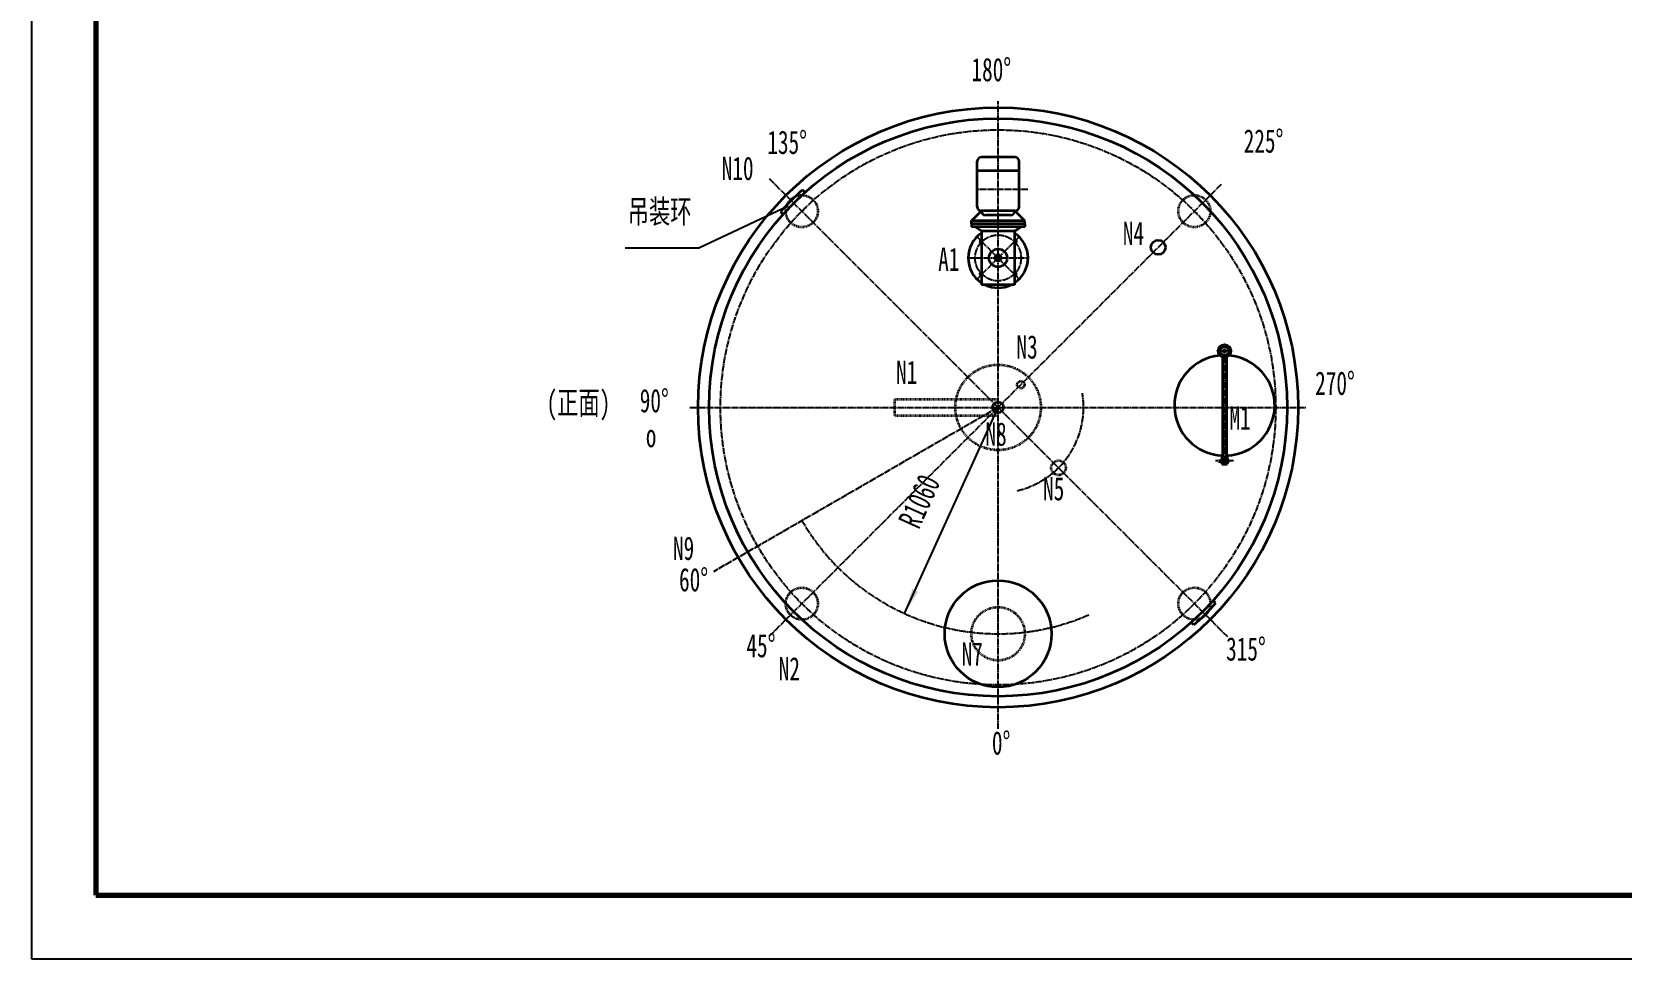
# Model space of a CAD drawing. Header units: millimetres. Extents: x -8910 to 8910, y -6300 to 6300.
# Drawn here: x -8910 to -1469, y -6300 to -1957 of the extents above; entities that cross this region are included whole.
import ezdxf

# ---------------------------------------------------------------- set-up
doc = ezdxf.new("R2010")
doc.units = ezdxf.units.MM
doc.linetypes.add('EB_DASH', pattern=[6, 3, -3])
doc.linetypes.add('EB_DASHDOT', pattern=[39, 30, -3, 3, -3])
for name, color, linetype, lineweight in [('CAXA0', 7, 'Continuous', 35), ('CAXA1', 1, 'EB_DASHDOT', 25), ('CAXA2', 5, 'EB_DASH', 35), ('CAXA3', 2, 'Continuous', 18), ('CAXA4', 4, 'Continuous', 18)]:
    doc.layers.add(name, color=color, linetype=linetype, lineweight=lineweight)
doc.styles.add('UserTxtStyle4', font='SIMFANG.TTF', dxfattribs={"width": 0.667})
doc.styles.add('标准', font='SIMFANG.TTF', dxfattribs={"width": 0.667})
doc.dimstyles.new('标准', dxfattribs={"dimscale": 30, "dimtxt": 2.6, "dimasz": 4, "dimexe": 2, "dimexo": 0, "dimtad": 1, "dimdec": 1, "dimzin": 9, "dimdsep": 46, "dimtxsty": '标准', "dimcen": 0, "dimdle": 6, "dimaunit": 1, "dimazin": 2, "dimtfac": 1, "dimtdec": 3, "dimtmove": 0, "dimatfit": 3, "dimfxl": 0, "dimtolj": 1, "dimtzin": 0, "dimarcsym": 0})

# ---------------------------------------------------------------- blocks, each defined once
blk = doc.blocks.new('CAXBLOCK145', base_point=(-3326.2, -3451.7))
at = {"layer": 'CAXA0'}
blk.add_circle((-3326.2, -3451.7), 6, dxfattribs=at)
at = {"layer": 'CAXA1', "linetype": 'EB_DASHDOT', "lineweight": 25}
for p, q in [((-3317.2, -3451.7), (-3335.2, -3451.7)), ((-3326.2, -3442.7), (-3326.2, -3460.7))]:
    blk.add_line(p, q, dxfattribs=at)
at = {"layer": 'CAXA3'}
blk.add_arc((-3326.2, -3451.7), 5.05, 80, 360, dxfattribs=at)
blk = doc.blocks.new('*CAXBLOCK146143')
at = {"layer": 'CAXA4', "color": 0, "linetype": 'Continuous', "lineweight": 25}
for p in [(-5368.9, -2773.7), (-6131.6, -2969)]:
    blk.add_line(p, (-5783.6, -2969), dxfattribs=at)
at = {"layer": 'CAXA4', "color": 0, "linetype": 'Continuous', "lineweight": 25, "insert": (-6120.1, -2744), "char_height": 109.5, "attachment_point": 1, "style": '标准'}
blk.add_mtext('\\fFangSong_GB2312|b0|i0|p34;吊装环', dxfattribs=at)
blk = doc.blocks.new('CAXBLOCK153', base_point=(-4386.1, -3016.1))
at = {"layer": 'CAXA0'}
for p, q in [((-4402.6, -3016.1), (-4394.4, -3001.8)), ((-4394.4, -3030.3), (-4402.6, -3016.1)), ((-4394.4, -3001.8), (-4377.9, -3001.8)), ((-4377.9, -3030.3), (-4394.4, -3030.3)), ((-4377.9, -3001.8), (-4369.7, -3016.1)), ((-4369.7, -3016.1), (-4377.9, -3030.3))]:
    blk.add_line(p, q, dxfattribs=at)
blk.add_circle((-4386.1, -3016.1), 14.3, dxfattribs=at)
at = {"layer": 'CAXA1', "linetype": 'EB_DASHDOT', "lineweight": 25}
for p, q in [((-4405.6, -3016.1), (-4366.7, -3016.1)), ((-4386.1, -2998.8), (-4386.1, -3033.3))]:
    blk.add_line(p, q, dxfattribs=at)
blk = doc.blocks.new('*CAXBLOCK154151')
at = {"layer": 'CAXA4', "linetype": 'Continuous', "lineweight": 25}
blk.add_hatch(color=0, dxfattribs=at).paths.add_polyline_path([(-4823.6, -4681.6), (-4760.4, -4578.5), (-4787.7, -4566.1)], flags=0)
at = {"layer": 'CAXA4', "color": 0, "linetype": 'Continuous', "lineweight": 25}
blk.add_line((-4823.6, -4681.6), (-4386.1, -3716.1), dxfattribs=at)
at = {"layer": 'CAXA4', "color": 0, "linetype": 'Continuous', "lineweight": 25, "insert": (-4856.8, -4246), "char_height": 109.5, "attachment_point": 1, "rotation": 65.62567, "style": '标准'}
blk.add_mtext('\\fFangSong_GB2312|b0|i0|p34;R1060', dxfattribs=at)
blk = doc.blocks.new('CAXBLOCK155', base_point=(8610, -6000))
at = {"layer": 'CAXA0', "color": 0, "linetype": 'Continuous', "lineweight": 25}
for p, q in [((-8910, -6300), (-8910, 6300)), ((8910, -6300), (-8910, -6300))]:
    blk.add_line(p, q, dxfattribs=at)
at = {"layer": 'CAXA0', "color": 0, "linetype": 'Continuous', "lineweight": 70}
for p, q in [((-8610, 6000), (-8610, -6000)), ((-8610, -6000), (8610, -6000))]:
    blk.add_line(p, q, dxfattribs=at)

msp = doc.modelspace()

# ---------------------------------------------------------------- linework, layer by layer
at = {"layer": 'CAXA0'}
for p, q in [((-4484.15, -2776.4), (-4484.15, -2563.68)), ((-4307.75, -2544.08), (-4464.55, -2544.08)), ((-4288.15, -2776.4), (-4288.15, -2563.68)), ((-4288.15, -2608.08), (-4484.15, -2608.08)), ((-5301.53, -2697.77), (-5289.22, -2709.89)), ((-5404.46, -2800.7), (-5392.34, -2813.01)), ((-4511.15, -2842.08), (-4464.55, -2796)), ((-4307.75, -2796), (-4464.55, -2796)), ((-4327.35, -2815.6), (-4444.95, -2815.6)), ((-4261.15, -2842.08), (-4307.75, -2796)), ((-4261.15, -2842.08), (-4511.15, -2842.08)), ((-4511.15, -2856.08), (-4511.15, -2842.08)), ((-4261.15, -2856.08), (-4511.15, -2856.08)), ((-4511.15, -2856.08), (-4511.15, -2870.08)), ((-4261.15, -2870.08), (-4511.15, -2870.08)), ((-4463.65, -2890.08), (-4493.76, -2870.08)), ((-4308.65, -2890.08), (-4463.65, -2890.08)), ((-4463.65, -2890.08), (-4463.65, -3142.08)), ((-4308.65, -2890.08), (-4278.53, -2870.08)), ((-4308.65, -2890.08), (-4308.65, -3142.08)), ((-4261.15, -2856.08), (-4261.15, -2842.08)), ((-4261.15, -2856.08), (-4261.15, -2870.08)), ((-4467.12, -2931.47), (-4472.09, -2940.07)), ((-4472.09, -2940.07), (-4467.12, -2948.66)), ((-4463.65, -2931.47), (-4467.12, -2931.47)), ((-4467.12, -2948.66), (-4463.65, -2948.66)), ((-4308.65, -2931.47), (-4305.17, -2931.47)), ((-4305.17, -2948.66), (-4308.65, -2948.66)), ((-4305.17, -2931.47), (-4300.21, -2940.07)), ((-4300.21, -2940.07), (-4305.17, -2948.66)), ((-4472.09, -3092.1), (-4467.12, -3083.5)), ((-4467.12, -3100.69), (-4472.09, -3092.1)), ((-4467.12, -3083.5), (-4463.65, -3083.5)), ((-4463.65, -3100.69), (-4467.12, -3100.69)), ((-4305.17, -3083.5), (-4308.65, -3083.5)), ((-4308.65, -3100.69), (-4305.17, -3100.69)), ((-4300.21, -3092.1), (-4305.17, -3083.5)), ((-4305.17, -3100.69), (-4300.21, -3092.1)), ((-4308.65, -3142.08), (-4463.65, -3142.08)), ((-3336.17, -3480.03), (-3336.17, -3981.74)), ((-3316.17, -3480.03), (-3316.17, -3981.74)), ((-3339.17, -3941.38), (-3339.17, -3981.74)), ((-3313.17, -3941.38), (-3313.17, -3981.74)), ((-3344.87, -3961.74), (-3345.37, -3962.24)), ((-3345.37, -3971.24), (-3345.37, -3962.24)), ((-3344.87, -3971.74), (-3345.37, -3971.24)), ((-3344.87, -3961.74), (-3342.47, -3961.74)), ((-3344.87, -3961.74), (-3344.87, -3971.74)), ((-3344.87, -3971.74), (-3342.47, -3971.74)), ((-3342.47, -3961.74), (-3342.47, -3971.74)), ((-3341.37, -3961.74), (-3341.37, -3971.74)), ((-3341.37, -3961.74), (-3340.97, -3961.74)), ((-3341.37, -3971.74), (-3340.97, -3971.74)), ((-3340.97, -3961.09), (-3340.97, -3972.39)), ((-3339.17, -3981.74), (-3313.17, -3981.74)), ((-3311.37, -3959.74), (-3311.37, -3973.74)), ((-3311.37, -3959.74), (-3308.87, -3959.74)), ((-3308.87, -3973.74), (-3311.37, -3973.74)), ((-3308.37, -3960.24), (-3308.37, -3973.24)), ((-3367.84, -4631.47), (-3379.96, -4619.15)), ((-3470.76, -4734.39), (-3483.08, -4722.27))]:
    msp.add_line(p, q, dxfattribs=at)
at = {"layer": 'CAXA0', "linetype": 'Continuous', "lineweight": 70}
for p, q in [((-3341.37, -3960.65), (-3342.37, -3960.65)), ((-3342.37, -3975.35), (-3342.37, -3960.65)), ((-3341.37, -3975.35), (-3342.37, -3975.35)), ((-3341.37, -3975.35), (-3341.37, -3960.65))]:
    msp.add_line(p, q, dxfattribs=at)
at = {"layer": 'CAXA0'}
for centre, radius in [((-4386.15, -3716.08), 1404.5), ((-4386.15, -3716.08), 1353), ((-4386.15, -3016.08), 42.5), ((-3636.62, -2966.55), 34), ((-3326.17, -3451.74), 30), ((-3326.17, -3451.74), 20), ((-4386.15, -3716.08), 25.5), ((-4386.15, -4776.08), 250)]:
    msp.add_circle(centre, radius, dxfattribs=at)
for centre, radius, start, end in [((-4464.55, -2563.68), 19.6, 90, 180), ((-4307.75, -2563.68), 19.6, 0, 90), ((-4705.05, -3397.18), 919.64, 130.458924, 139.541076), ((-4464.55, -2776.4), 19.6, 180, 270), ((-4444.95, -2796), 19.6, 180, 270), ((-4327.35, -2796), 19.6, 270, 360), ((-4307.75, -2776.4), 19.6, 270, 360), ((-4386.15, -3016.08), 140, 123.612375, 236.387625), ((-4386.15, -3016.08), 140, 303.612375, 56.387625), ((-4462.16, -2940.07), 8.6, 99.95578, 260.044248), ((-4310.13, -2940.07), 8.6, 279.955752, 80.04422), ((-4462.16, -3092.1), 8.6, 99.955752, 260.04422), ((-4310.13, -3092.1), 8.6, 279.95578, 80.044248), ((-4386.15, -3016.08), 140, 244.158067, 295.841933), ((-3326.17, -3706.74), 235, 95.235458, 267.561145), ((-3326.17, -3706.74), 235, 272.438855, 84.764542), ((-3340.07, -3961.09), 0.9, 0, 180), ((-3340.07, -3972.39), 0.9, 180, 360), ((-3312.27, -3961.09), 0.9, 0, 180), ((-3312.27, -3972.39), 0.9, 180, 360), ((-3308.87, -3960.24), 0.5, 0, 90), ((-3308.87, -3973.24), 0.5, 270, 360), ((-4067.24, -4034.99), 919.64, 310.458924, 319.541076)]:
    msp.add_arc(centre, radius, start, end, dxfattribs=at)
at = {"layer": 'CAXA1', "linetype": 'EB_DASHDOT', "lineweight": 25}
for p, q in [((-4386.15, -5221.71), (-4386.15, -2281.3)), ((-4462.47, -2940.07), (-4475.09, -2940.07)), ((-4309.83, -2940.07), (-4297.21, -2940.07)), ((-4529.15, -3016.08), (-4243.15, -3016.08)), ((-4462.47, -3092.1), (-4475.09, -3092.1)), ((-4309.83, -3092.1), (-4297.21, -3092.1)), ((-3326.17, -3477.03), (-3326.17, -3984.74)), ((-5828.7, -3716.08), (-2945.1, -3716.08))]:
    msp.add_line(p, q, dxfattribs=at)
at = {"layer": 'CAXA1'}
for p, q in [((-3342.1, -2672.04), (-5459.95, -4789.88)), ((-5457.59, -2644.64), (-3312.35, -4789.88)), ((-4246.99, -2695.66), (-4489.15, -2695.66)), ((-4386.15, -3016.08), (-4481.78, -2920.45)), ((-4386.15, -3016.08), (-4290.51, -2920.45)), ((-4386.15, -3016.08), (-4481.78, -3111.72)), ((-4386.15, -3016.08), (-4290.51, -3111.72)), ((-3290.8, -3451.74), (-3359.83, -3451.74)), ((-4386.15, -3716.08), (-5718.43, -4485.28)), ((-3284.83, -3966.74), (-3368.93, -3966.74)), ((-3338.37, -3966.74), (-3345.37, -3966.74))]:
    msp.add_line(p, q, dxfattribs=at)
for centre, radius in [((-4386.15, -3716.08), 1299.5), ((-4386.15, -3016.08), 107.5)]:
    msp.add_circle(centre, radius, dxfattribs=at)
for radius, start, end in [(400, 282.835764, 9.512382), (1060, 209.800454, 293.76834)]:
    msp.add_arc((-4386.15, -3716.08), radius, start, end, dxfattribs=at)
at = {"layer": 'CAXA2'}
for p, q in [((-4870.35, -3754.08), (-4870.35, -3678.08)), ((-4870.35, -3678.08), (-4386.15, -3678.08)), ((-4870.35, -3754.08), (-4386.15, -3754.08))]:
    msp.add_line(p, q, dxfattribs=at)
for centre, radius in [((-5305.03, -2797.2), 75), ((-3467.26, -2797.2), 75), ((-4386.15, -3716.08), 200), ((-4279.96, -3609.89), 17), ((-4103.31, -3998.92), 34), ((-5305.03, -4634.97), 75), ((-3467.26, -4634.97), 75), ((-4386.15, -4776.08), 125)]:
    msp.add_circle(centre, radius, dxfattribs=at)

# ---------------------------------------------------------------- block references
at = {"layer": 'CAXA0', "linetype": 'Continuous', "lineweight": 70}
msp.add_blockref('CAXBLOCK155', (8610, -6000), dxfattribs=at)
at = {"layer": 'CAXA0'}
for name, p in [('CAXBLOCK153', (-4386.15, -3016.08)), ('CAXBLOCK145', (-3326.17, -3451.74))]:
    msp.add_blockref(name, p, dxfattribs=at)
at = {"layer": 'CAXA4'}
msp.add_blockref('*CAXBLOCK146143', (0, 0), dxfattribs=at)

# ---------------------------------------------------------------- texts
at = {"layer": 'CAXA4', "linetype": 'Continuous', "lineweight": 25, "char_height": 109.5, "attachment_point": 1}
for s, insert, style in [('\\fFangSong_GB2312|b0|i0|p34;180{%%D}', (-4510.83, -2079.28), '标准'), ('\\fFangSong_GB2312|b0|i0|p34;135{%%D}', (-5466.49, -2419.87), 'UserTxtStyle4'), ('\\fFangSong_GB2312|b0|i0|p34;225{%%D}', (-3236.32, -2413.63), 'UserTxtStyle4'), ('\\fFangSong_GB2312|b0|i0|p34;N10', (-5680.01, -2541.99), '标准'), ('\\fFangSong_GB2312|b0|i0|p34;N4', (-3802.11, -2846.11), '标准'), ('\\fFangSong_GB2312|b0|i0|p34;A1', (-4666.68, -2967.37), '标准'), ('\\fFangSong_GB2312|b0|i0|p34;N3', (-4300.08, -3378.1), '标准'), ('\\fFangSong_GB2312|b0|i0|p34;N1', (-4863.49, -3496.5), 'UserTxtStyle4'), ('\\fFangSong_GB2312|b0|i0|p34;270{%%D}', (-2901.86, -3547.92), '标准'), ('\\fFangSong_GB2312|b0|i0|p34;(正面)', (-6500.34, -3639.14), '标准'), ('\\fFangSong_GB2312|b0|i0|p34;90{%%D}', (-6063.8, -3629.51), '标准'), ('\\fFangSong_GB2312|b0|i0|p34;M1', (-3303.1, -3710.57), '标准'), ('\\fFangSong_GB2312|b0|i0|p34;N8', (-4445.35, -3785.94), '标准'), ('\\fFangSong_GB2312|b0|i0|p34;o', (-6035.46, -3793.06), '标准'), ('\\fFangSong_GB2312|b0|i0|p34;N5', (-4175.54, -4041.88), '标准'), ('\\fFangSong_GB2312|b0|i0|p34;N9', (-5908.25, -4320.79), '标准'), ('\\fFangSong_GB2312|b0|i0|p34;60{%%D}', (-5879.75, -4467.81), 'UserTxtStyle4'), ('\\fFangSong_GB2312|b0|i0|p34;45{%%D}', (-5564.42, -4776.6), '标准'), ('\\fFangSong_GB2312|b0|i0|p34;N7', (-4556.64, -4816.15), '标准'), ('\\fFangSong_GB2312|b0|i0|p34;315{%%D}', (-3318.68, -4792.15), '标准'), ('\\fFangSong_GB2312|b0|i0|p34;N2', (-5413.25, -4885.29), '标准'), ('\\fFangSong_GB2312|b0|i0|p34;0{%%D}', (-4415.05, -5232.36), 'UserTxtStyle4')]:
    msp.add_mtext(s, dxfattribs=dict(at, insert=insert, style=style))

# ---------------------------------------------------------------- dimensions: what is measured, and where the dimension line sits
at = {"layer": 'CAXA4'}
dim = msp.add_radius_dim(center=(-4386.15, -3716.08), mpoint=(-4823.61, -4681.6), text='\\fFangSong_GB2312;R1060', dimstyle='标准', dxfattribs=at)
dim.commit()
dim.dimension.update_dxf_attribs({"geometry": '*CAXBLOCK154151', "text_midpoint": (-4727.84, -4143.13)})

doc.saveas('drawing.dxf')
